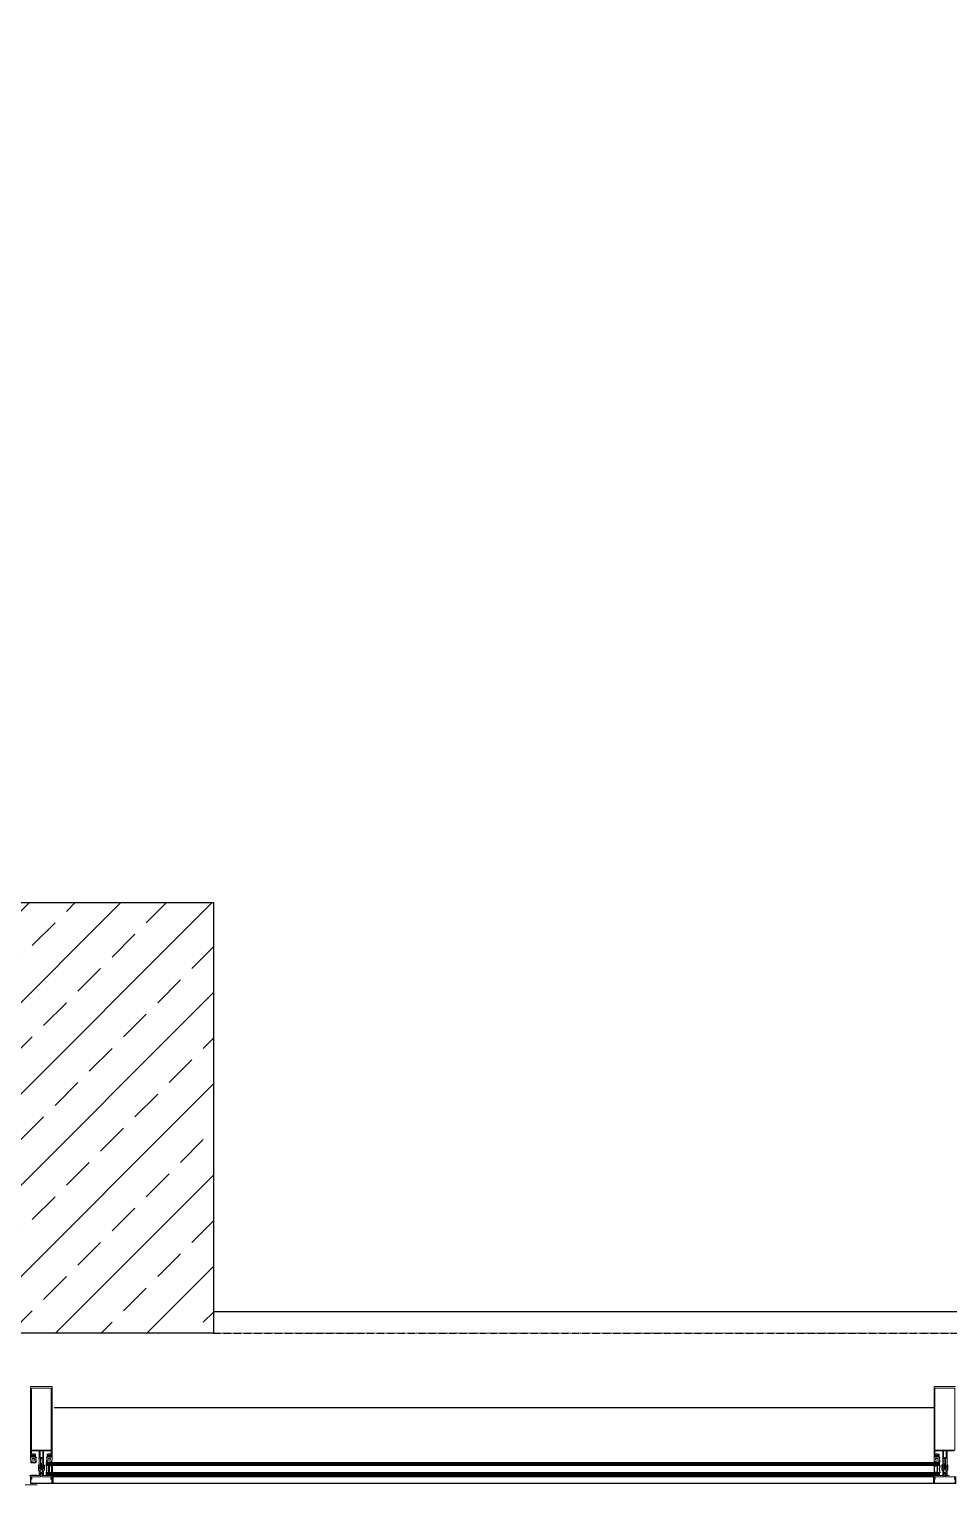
# Model space of a CAD drawing. Header units: metres. Extents: x -9891 to 773, y -8413 to 232.
# Drawn here: x -4241.3 to -4027.5, y -8413.4 to -8075.1 of the extents above; entities that cross this region are included whole.
import ezdxf

# ---------------------------------------------------------------- set-up
doc = ezdxf.new("R2010")
doc.units = ezdxf.units.M
doc.header["$LTSCALE"] = 0.01
doc.header["$MEASUREMENT"] = 0
doc.linetypes.add('DASHED2', pattern=[9.525, 6.35, -3.175])
doc.linetypes.add('HIDDEN', pattern=[9.525, 6.35, -3.175])
doc.layers.get('0').update_dxf_attribs({"color": 30, "lineweight": 0})
for name, color, linetype in [('AG-ELEV-02', 152, 'Continuous'), ('AG-Hidden', 9, 'HIDDEN'), ('CAM', 1, 'Continuous'), ('V-0_Hatch_Concrete', 252, 'Continuous'), ('V-2_Column', 160, 'Continuous')]:
    doc.layers.add(name, color=color, linetype=linetype)
doc.layers.add('AG-Profile_Aluminium', color=122, linetype='Continuous', lineweight=9)
doc.layers.add('SP2-Flooring', color=4, linetype='DASHED2', lineweight=9)

# ---------------------------------------------------------------- blocks, each defined once
blk = doc.blocks.new('150714_ARSA$0$KOLON 80X120')
at = {"layer": 'V-0_Hatch_Concrete'}
h = blk.add_hatch(dxfattribs=at)
h.set_pattern_fill('ANSI33', color=256, scale=60)
h.set_pattern_definition([(45, (-19036.79, -4512.143), (-10.606602, 10.606602), []), (45, (-19026.183, -4512.143), (-10.606602, 10.606602), [7.5, -3.75])])
h.paths.add_polyline_path([(0, 100), (80, 100), (80, 0), (0, 0)])
at = {"layer": 'V-2_Column'}
blk.add_lwpolyline([(0, 100), (80, 100), (80, 0), (0, 0), (0, 100)], dxfattribs=at)
blk = doc.blocks.new('Slab_9_1', base_point=(-85902.5, -46600))
at = {"layer": 'SP2-Flooring', "color": 209}
blk.add_lwpolyline([(-38980, -75100), (-38200, -75100), (-38200, -76100), (-33218.4, -76100), (-33218.4, -71000), (-33108.1, -71000), (-30850, -71000), (-30850, -67050), (-47400, -67050)], dxfattribs=at)
blk = doc.blocks.new('A$C33B82F70')
at = {"layer": 'AG-ELEV-02', "ltscale": 2.5}
for p, q in [((-33600, -8150), (-26000, -8150)), ((-31925, -8374.1), (-33970.4, -8374.1))]:
    blk.add_line(p, q, dxfattribs=at)
at = {"layer": 'AG-ELEV-02'}
for p, q in [((-31924, -8550), (-33976, -8550)), ((-31925.1, -8534.3), (-33974.9, -8534.3)), ((-33973.5, -8534.3), (-33973.5, -8550)), ((-31926.5, -8534.3), (-31926.5, -8550))]:
    blk.add_line(p, q, dxfattribs=at)
at = {"layer": 'AG-Hidden', "ltscale": 250}
blk.add_line((-33600, -8200), (-26000, -8200), dxfattribs=at)
at = {"layer": 'AG-Profile_Aluminium'}
blk.add_line((-34010, -8552.9), (-34037.5, -8552.9), dxfattribs=at)
for points in [[(-33984.2, -8487.7), (-33984.6, -8488.6, -0.280185), (-33985.1, -8488.8), (-33986.1, -8488.8, -0.414214), (-33986.6, -8488.3), (-33986.6, -8483.3, -0.414214), (-33985.1, -8481.8), (-33983.2, -8481.8), (-33983.2, -8481.3, -0.414214), (-33982.7, -8480.8), (-33979.7, -8480.8, -0.414214), (-33979.2, -8481.3), (-33979.2, -8481.8), (-33977, -8481.8), (-33977, -8475.3, 0.414214), (-33978.5, -8473.8), (-33995, -8473.8), (-33995, -8490.8), (-33994.4, -8490.8), (-33994.4, -8491.6, -0.414898), (-33994.6, -8491.8), (-33995, -8491.8), (-33995, -8509.8), (-33996, -8510.8), (-33997, -8510.8, -0.401727), (-33998.2, -8509.7), (-33997.7, -8509.4), (-33998.2, -8509.2), (-33998.2, -8508.3), (-33998.2, -8508.3), (-33997.7, -8508), (-33998.2, -8507.7), (-33998.2, -8506.9), (-33997.7, -8506.6), (-33998.2, -8506.3), (-33998.2, -8505.5), (-33997.7, -8505.2), (-33998.2, -8504.9), (-33998.2, -8504.1), (-33997.7, -8503.8), (-33998.2, -8503.5), (-33998.2, -8502.7), (-33997.7, -8502.4), (-33998.2, -8502.1), (-33998.2, -8501.3), (-33997.7, -8501), (-33998.2, -8500.7), (-33998.2, -8499.9), (-33997.7, -8499.6), (-33998.2, -8499.3), (-33998.2, -8498.4), (-33997.7, -8498.2), (-33998.2, -8497.9), (-33998.2, -8497), (-33997.7, -8496.7), (-33998.2, -8496.4), (-33998.2, -8495.6), (-33997.7, -8495.3), (-33998.2, -8495), (-33998.2, -8494.2), (-33997.7, -8493.9), (-33998.2, -8493.6), (-33998.2, -8493.2), (-33999.6, -8491.7, 0.414204), (-34000.3, -8491.7), (-34001.8, -8493.2), (-34001.8, -8494.3), (-34002.3, -8494.6), (-34001.8, -8494.9), (-34001.8, -8495.7), (-34002.3, -8496), (-34001.8, -8496.3), (-34001.8, -8497.2), (-34002.3, -8497.4), (-34001.8, -8497.7), (-34001.8, -8498.6), (-34002.3, -8498.9), (-34001.8, -8499.1), (-34001.8, -8500), (-34002.3, -8500.3), (-34001.8, -8500.6), (-34001.8, -8501.4), (-34002.3, -8501.7), (-34001.8, -8502), (-34001.8, -8502.8), (-34002.3, -8503.1), (-34001.8, -8503.4), (-34001.8, -8504.2), (-34002.3, -8504.5), (-34001.8, -8504.8), (-34001.8, -8505.6), (-34002.3, -8505.9), (-34001.8, -8506.2), (-34001.8, -8507), (-34002.3, -8507.3), (-34001.8, -8507.6), (-34001.8, -8508.5), (-34002.3, -8508.7), (-34001.8, -8509), (-34001.8, -8509.9), (-34002.3, -8510.2), (-34002, -8510.3, -0.259555), (-34003, -8510.8), (-34004, -8510.8), (-34005, -8509.8), (-34005, -8491.8), (-34005.4, -8491.8, -0.414214), (-34005.6, -8491.6), (-34005.6, -8490.8), (-34005, -8490.8), (-34005, -8473.8), (-34021.5, -8473.8, 0.414214), (-34023, -8475.3), (-34023, -8481.8), (-34020.8, -8481.8), (-34020.8, -8481.3, -0.414214), (-34020.3, -8480.8), (-34017.3, -8480.8, -0.414214), (-34016.8, -8481.3), (-34016.8, -8481.8), (-34014.9, -8481.8, -0.414214), (-34013.4, -8483.3), (-34013.4, -8488.3, -0.414214), (-34013.9, -8488.8), (-34014.9, -8488.8, -0.280185), (-34015.4, -8488.6), (-34015.8, -8487.7), (-34015.8, -8487.3), (-34014.6, -8487.3), (-34014.6, -8484.3, 0.414214), (-34015.1, -8483.8), (-34018.3, -8483.8), (-34018.8, -8483.3), (-34019.3, -8483.8), (-34022.5, -8483.8, 0.414214), (-34023, -8484.3), (-34023, -8487.3), (-34021.8, -8487.3), (-34021.8, -8487.7), (-34022.2, -8488.6, -0.280185), (-34022.7, -8488.8), (-34024.5, -8488.8, -0.414214), (-34025, -8488.3), (-34025, -8324.6, -0.414214), (-34024.5, -8324.1), (-33975.5, -8324.1, -0.400911), (-33975, -8324.6), (-33975, -8488.3, -0.414214), (-33975.5, -8488.8), (-33977.3, -8488.8, -0.280185), (-33977.8, -8488.6), (-33978.2, -8487.7), (-33978.2, -8487.3), (-33977, -8487.3), (-33977, -8484.3, 0.414214), (-33977.5, -8483.8), (-33980.7, -8483.8), (-33981.2, -8483.3), (-33981.7, -8483.8), (-33984.9, -8483.8, 0.414214), (-33985.4, -8484.3), (-33985.4, -8487.3), (-33984.2, -8487.3)], [(-33999.6, -8489.1, 0.414204), (-34000.3, -8489.1), (-34002.3, -8491.1, -0.668177), (-34003.1, -8490.7), (-34003.1, -8473.8), (-33996.8, -8473.8), (-33996.8, -8490.7, -0.668169), (-33997.7, -8491.1)], [(-31899.6, -8489.1, 0.414204), (-31900.3, -8489.1), (-31902.3, -8491.1, -0.668177), (-31903.1, -8490.7), (-31903.1, -8473.8), (-31896.8, -8473.8), (-31896.8, -8490.7, -0.668169), (-31897.7, -8491.1)], [(-33998.2, -8529.1), (-33998.2, -8529.5), (-33997.8, -8530.4, 0.280182), (-33997.3, -8530.6), (-33995.5, -8530.6, 0.414214), (-33995, -8530.1), (-33995, -8520.7, -0.198912), (-33994.4, -8519.3), (-33993.6, -8518.4, 0.198912), (-33993, -8517), (-33993, -8507.1, 0.414214), (-33993.5, -8506.6), (-33994.3, -8506.6, 0.414214), (-33994.8, -8507.1), (-33994.8, -8515.4, -0.414156), (-33995.3, -8515.9), (-33998.7, -8515.9, -0.414272), (-33999.2, -8515.4), (-33999.2, -8514.4, -0.414214), (-33999.1, -8514.3), (-33998.8, -8514.3, -0.244698), (-33998.7, -8514.3), (-33998.1, -8515.3, 0.414214), (-33997.8, -8515.3), (-33997.4, -8515.1), (-33998.4, -8513.8, 0.244698), (-33998.6, -8513.7), (-33998.9, -8513.7, -0.414214), (-33999.2, -8513.4), (-33999.2, -8512.1, -0.414214), (-33999.1, -8512), (-33998.8, -8512, -0.244698), (-33998.7, -8512.1), (-33998.1, -8513.1, 0.414214), (-33997.8, -8513.1), (-33997.4, -8512.9), (-33998.4, -8511.6, 0.244698), (-33998.6, -8511.4), (-33998.9, -8511.4, -0.414214), (-33999.2, -8511.1), (-33999.2, -8509.9, -0.414214), (-33999.1, -8509.8), (-33998.8, -8509.8, -0.244698), (-33998.7, -8509.8), (-33998.1, -8510.8, 0.414214), (-33997.8, -8510.9), (-33997.4, -8510.7), (-33998.4, -8509.3, 0.244698), (-33998.6, -8509.2), (-33998.9, -8509.2, -0.414214), (-33999.2, -8508.9), (-33999.2, -8507.7, -0.414214), (-33999.1, -8507.6), (-33998.8, -8507.6, -0.244698), (-33998.7, -8507.6), (-33998.1, -8508.6, 0.414214), (-33997.8, -8508.7), (-33997.4, -8508.4), (-33998.4, -8507.1, 0.244698), (-33998.6, -8507), (-33998.9, -8507, -0.414214), (-33999.2, -8506.7), (-33999.2, -8505.4, -0.414214), (-33999.1, -8505.3), (-33999, -8505.3, -0.244698), (-33998.9, -8505.4), (-33998.1, -8506.6, 0.414214), (-33997.8, -8506.6), (-33997.4, -8506.4), (-33999.1, -8504.1, 0), (-33999.1, -8504.1, 0.244698), (-33999.9, -8503.6), (-34000.1, -8503.6, 0.244698), (-34001, -8504.1), (-34002.6, -8506.4), (-34002.2, -8506.6, 0.414214), (-34002, -8506.6), (-34001.1, -8505.4, -0.244698), (-34001.1, -8505.3), (-34000.9, -8505.3, -0.414214), (-34000.8, -8505.4), (-34000.8, -8506.7, -0.414214), (-34001.1, -8507), (-34001.4, -8507, 0.244698), (-34001.6, -8507.1), (-34002.6, -8508.4), (-34002.2, -8508.7, 0.414214), (-34002, -8508.6), (-34001.3, -8507.6, -0.244698), (-34001.2, -8507.6), (-34000.9, -8507.6, -0.414214), (-34000.8, -8507.7), (-34000.8, -8508.9, -0.414214), (-34001.1, -8509.2), (-34001.4, -8509.2, 0.244698), (-34001.6, -8509.3), (-34002.6, -8510.7), (-34002.2, -8510.9, 0.414214), (-34002, -8510.8), (-34001.3, -8509.8, -0.244698), (-34001.2, -8509.8), (-34000.9, -8509.8, -0.414214), (-34000.8, -8509.9), (-34000.8, -8511.1, -0.414214), (-34001.1, -8511.4), (-34001.4, -8511.4, 0.244698), (-34001.6, -8511.6), (-34002.6, -8512.9), (-34002.2, -8513.1, 0.414214), (-34002, -8513.1), (-34001.3, -8512.1, -0.244698), (-34001.2, -8512), (-34000.9, -8512, -0.414214), (-34000.8, -8512.1), (-34000.8, -8513.4, -0.414214), (-34001.1, -8513.7), (-34001.4, -8513.7, 0.244698), (-34001.6, -8513.8), (-34002.6, -8515.1), (-34002.2, -8515.3, 0.414214), (-34002, -8515.3), (-34001.3, -8514.3, -0.244698), (-34001.2, -8514.3), (-34000.9, -8514.3, -0.414214), (-34000.8, -8514.4), (-34000.8, -8515.4, -0.414214), (-34001.3, -8515.9), (-34004.7, -8515.9, -0.414214), (-34005.2, -8515.4), (-34005.2, -8507.1, 0.414214), (-34005.7, -8506.6), (-34006.5, -8506.6, 0.414214), (-34007, -8507.1), (-34007, -8517, 0.198912), (-34006.4, -8518.4), (-34005.6, -8519.3, -0.198912), (-34005, -8520.7), (-34005, -8530.1, 0.414214), (-34004.5, -8530.6), (-34002.7, -8530.6, 0.280182), (-34002.2, -8530.4), (-34001.8, -8529.5), (-34001.8, -8529.1), (-34003, -8529.1), (-34003, -8526.1, -0.414214), (-34002.5, -8525.6), (-34000.5, -8525.6), (-34000, -8525.1), (-33999.5, -8525.6), (-33997.5, -8525.6, -0.414214), (-33997, -8526.1), (-33997, -8529.1)], [(-31898.2, -8529.1), (-31898.2, -8529.5), (-31897.8, -8530.4, 0.280182), (-31897.3, -8530.6), (-31895.5, -8530.6, 0.414214), (-31895, -8530.1), (-31895, -8520.7, -0.198912), (-31894.4, -8519.3), (-31893.6, -8518.4, 0.198912), (-31893, -8517), (-31893, -8507.1, 0.414214), (-31893.5, -8506.6), (-31894.3, -8506.6, 0.414214), (-31894.8, -8507.1), (-31894.8, -8515.4, -0.414156), (-31895.3, -8515.9), (-31898.7, -8515.9, -0.414272), (-31899.2, -8515.4), (-31899.2, -8514.4, -0.414214), (-31899.1, -8514.3), (-31898.8, -8514.3, -0.244698), (-31898.7, -8514.3), (-31898.1, -8515.3, 0.414214), (-31897.8, -8515.3), (-31897.4, -8515.1), (-31898.4, -8513.8, 0.244698), (-31898.6, -8513.7), (-31898.9, -8513.7, -0.414214), (-31899.2, -8513.4), (-31899.2, -8512.1, -0.414214), (-31899.1, -8512), (-31898.8, -8512, -0.244698), (-31898.7, -8512.1), (-31898.1, -8513.1, 0.414214), (-31897.8, -8513.1), (-31897.4, -8512.9), (-31898.4, -8511.6, 0.244698), (-31898.6, -8511.4), (-31898.9, -8511.4, -0.414214), (-31899.2, -8511.1), (-31899.2, -8509.9, -0.414214), (-31899.1, -8509.8), (-31898.8, -8509.8, -0.244698), (-31898.7, -8509.8), (-31898.1, -8510.8, 0.414214), (-31897.8, -8510.9), (-31897.4, -8510.7), (-31898.4, -8509.3, 0.244698), (-31898.6, -8509.2), (-31898.9, -8509.2, -0.414214), (-31899.2, -8508.9), (-31899.2, -8507.7, -0.414214), (-31899.1, -8507.6), (-31898.8, -8507.6, -0.244698), (-31898.7, -8507.6), (-31898.1, -8508.6, 0.414214), (-31897.8, -8508.7), (-31897.4, -8508.4), (-31898.4, -8507.1, 0.244698), (-31898.6, -8507), (-31898.9, -8507, -0.414214), (-31899.2, -8506.7), (-31899.2, -8505.4, -0.414214), (-31899.1, -8505.3), (-31899, -8505.3, -0.244698), (-31898.9, -8505.4), (-31898.1, -8506.6, 0.414214), (-31897.8, -8506.6), (-31897.4, -8506.4), (-31899.1, -8504.1, 0), (-31899.1, -8504.1, 0.244698), (-31899.9, -8503.6), (-31900.1, -8503.6, 0.244698), (-31901, -8504.1), (-31902.6, -8506.4), (-31902.2, -8506.6, 0.414214), (-31902, -8506.6), (-31901.1, -8505.4, -0.244698), (-31901.1, -8505.3), (-31900.9, -8505.3, -0.414214), (-31900.8, -8505.4), (-31900.8, -8506.7, -0.414214), (-31901.1, -8507), (-31901.4, -8507, 0.244698), (-31901.6, -8507.1), (-31902.6, -8508.4), (-31902.2, -8508.7, 0.414214), (-31902, -8508.6), (-31901.3, -8507.6, -0.244698), (-31901.2, -8507.6), (-31900.9, -8507.6, -0.414214), (-31900.8, -8507.7), (-31900.8, -8508.9, -0.414214), (-31901.1, -8509.2), (-31901.4, -8509.2, 0.244698), (-31901.6, -8509.3), (-31902.6, -8510.7), (-31902.2, -8510.9, 0.414214), (-31902, -8510.8), (-31901.3, -8509.8, -0.244698), (-31901.2, -8509.8), (-31900.9, -8509.8, -0.414214), (-31900.8, -8509.9), (-31900.8, -8511.1, -0.414214), (-31901.1, -8511.4), (-31901.4, -8511.4, 0.244698), (-31901.6, -8511.6), (-31902.6, -8512.9), (-31902.2, -8513.1, 0.414214), (-31902, -8513.1), (-31901.3, -8512.1, -0.244698), (-31901.2, -8512), (-31900.9, -8512, -0.414214), (-31900.8, -8512.1), (-31900.8, -8513.4, -0.414214), (-31901.1, -8513.7), (-31901.4, -8513.7, 0.244698), (-31901.6, -8513.8), (-31902.6, -8515.1), (-31902.2, -8515.3, 0.414214), (-31902, -8515.3), (-31901.3, -8514.3, -0.244698), (-31901.2, -8514.3), (-31900.9, -8514.3, -0.414214), (-31900.8, -8514.4), (-31900.8, -8515.4, -0.414214), (-31901.3, -8515.9), (-31904.7, -8515.9, -0.414214), (-31905.2, -8515.4), (-31905.2, -8507.1, 0.414214), (-31905.7, -8506.6), (-31906.5, -8506.6, 0.414214), (-31907, -8507.1), (-31907, -8517, 0.198912), (-31906.4, -8518.4), (-31905.6, -8519.3, -0.198912), (-31905, -8520.7), (-31905, -8530.1, 0.414214), (-31904.5, -8530.6), (-31902.7, -8530.6, 0.280182), (-31902.2, -8530.4), (-31901.8, -8529.5), (-31901.8, -8529.1), (-31903, -8529.1), (-31903, -8526.1, -0.414214), (-31902.5, -8525.6), (-31900.5, -8525.6), (-31900, -8525.1), (-31899.5, -8525.6), (-31897.5, -8525.6, -0.414214), (-31897, -8526.1), (-31897, -8529.1)], [(-34000, -8548.7), (-33976, -8548.7, 0.415475), (-33975.8, -8548.5), (-33975.8, -8540.6), (-33977.2, -8539.5, -0.734294), (-33975.8, -8536.3, 0.180054), (-33975.2, -8536.1), (-33975.2, -8534.7, -1.029401), (-33974.5, -8534.7), (-33974.5, -8548.5, -0.414214), (-33976, -8550), (-34024, -8550, -0.414214), (-34025.5, -8548.5), (-34025.5, -8534.7, -1.029594), (-34024.8, -8534.7), (-34024.8, -8536.1, 0.18004), (-34024.2, -8536.3, -0.734976), (-34022.8, -8539.5), (-34024.2, -8540.6), (-34024.2, -8548.5, 0.415536), (-34024, -8548.7)], [(-31900, -8548.7), (-31876, -8548.7, 0.415475), (-31875.8, -8548.5), (-31875.8, -8540.6), (-31877.2, -8539.5, -0.734294), (-31875.8, -8536.3, 0.180054), (-31875.2, -8536.1), (-31875.2, -8534.7, -1.029401), (-31874.5, -8534.7), (-31874.5, -8548.5, -0.414214), (-31876, -8550), (-31924, -8550, -0.414214), (-31925.5, -8548.5), (-31925.5, -8534.7, -1.029594), (-31924.8, -8534.7), (-31924.8, -8536.1, 0.18004), (-31924.2, -8536.3, -0.734976), (-31922.8, -8539.5), (-31924.2, -8540.6), (-31924.2, -8548.5, 0.415536), (-31924, -8548.7)]]:
    blk.add_lwpolyline(points, format="xyb", close=True, dxfattribs=at)
for points in [[(-33976.8, -8472), (-34023.1, -8472), (-34023.1, -8328.1), (-33976.8, -8328.1)], [(-31876.8, -8472), (-31923.1, -8472), (-31923.1, -8328.1), (-31876.8, -8328.1)], [(-34003, -8523.6), (-33997, -8523.6), (-33997, -8517.8), (-34003, -8517.8)], [(-31903, -8523.6), (-31897, -8523.6), (-31897, -8517.8), (-31903, -8517.8)]]:
    blk.add_lwpolyline(points, close=True, dxfattribs=at)
blk.add_lwpolyline([(-31878.5, -8473.8), (-31895, -8473.8), (-31895, -8490.8), (-31894.4, -8490.8), (-31894.4, -8491.6, -0.414898), (-31894.6, -8491.8), (-31895, -8491.8), (-31895, -8509.8), (-31896, -8510.8), (-31897, -8510.8, -0.401727), (-31898.2, -8509.7), (-31897.7, -8509.4), (-31898.2, -8509.2), (-31898.2, -8508.3), (-31898.2, -8508.3), (-31897.7, -8508), (-31898.2, -8507.7), (-31898.2, -8506.9), (-31897.7, -8506.6), (-31898.2, -8506.3), (-31898.2, -8505.5), (-31897.7, -8505.2), (-31898.2, -8504.9), (-31898.2, -8504.1), (-31897.7, -8503.8), (-31898.2, -8503.5), (-31898.2, -8502.7), (-31897.7, -8502.4), (-31898.2, -8502.1), (-31898.2, -8501.3), (-31897.7, -8501), (-31898.2, -8500.7), (-31898.2, -8499.9), (-31897.7, -8499.6), (-31898.2, -8499.3), (-31898.2, -8498.4), (-31897.7, -8498.2), (-31898.2, -8497.9), (-31898.2, -8497), (-31897.7, -8496.7), (-31898.2, -8496.4), (-31898.2, -8495.6), (-31897.7, -8495.3), (-31898.2, -8495), (-31898.2, -8494.2), (-31897.7, -8493.9), (-31898.2, -8493.6), (-31898.2, -8493.2), (-31899.6, -8491.7, 0.414204), (-31900.3, -8491.7), (-31901.8, -8493.2), (-31901.8, -8494.3), (-31902.3, -8494.6), (-31901.8, -8494.9), (-31901.8, -8495.7), (-31902.3, -8496), (-31901.8, -8496.3), (-31901.8, -8497.2), (-31902.3, -8497.4), (-31901.8, -8497.7), (-31901.8, -8498.6), (-31902.3, -8498.9), (-31901.8, -8499.1), (-31901.8, -8500), (-31902.3, -8500.3), (-31901.8, -8500.6), (-31901.8, -8501.4), (-31902.3, -8501.7), (-31901.8, -8502), (-31901.8, -8502.8), (-31902.3, -8503.1), (-31901.8, -8503.4), (-31901.8, -8504.2), (-31902.3, -8504.5), (-31901.8, -8504.8), (-31901.8, -8505.6), (-31902.3, -8505.9), (-31901.8, -8506.2), (-31901.8, -8507), (-31902.3, -8507.3), (-31901.8, -8507.6), (-31901.8, -8508.5), (-31902.3, -8508.7), (-31901.8, -8509), (-31901.8, -8509.9), (-31902.3, -8510.2), (-31902, -8510.3, -0.259555), (-31903, -8510.8), (-31904, -8510.8), (-31905, -8509.8), (-31905, -8491.8), (-31905.4, -8491.8, -0.414214), (-31905.6, -8491.6), (-31905.6, -8490.8), (-31905, -8490.8), (-31905, -8473.8), (-31921.5, -8473.8, 0.414214), (-31923, -8475.3), (-31923, -8481.8), (-31920.8, -8481.8), (-31920.8, -8481.3, -0.414214), (-31920.3, -8480.8), (-31917.3, -8480.8, -0.414214), (-31916.8, -8481.3), (-31916.8, -8481.8), (-31914.9, -8481.8, -0.414214), (-31913.4, -8483.3), (-31913.4, -8488.3, -0.414214), (-31913.9, -8488.8), (-31914.9, -8488.8, -0.280185), (-31915.4, -8488.6), (-31915.8, -8487.7), (-31915.8, -8487.3), (-31914.6, -8487.3), (-31914.6, -8484.3, 0.414214), (-31915.1, -8483.8), (-31918.3, -8483.8), (-31918.8, -8483.3), (-31919.3, -8483.8), (-31922.5, -8483.8, 0.414214), (-31923, -8484.3), (-31923, -8487.3), (-31921.8, -8487.3), (-31921.8, -8487.7), (-31922.2, -8488.6, -0.280185), (-31922.7, -8488.8), (-31924.5, -8488.8, -0.414214), (-31925, -8488.3), (-31925, -8324.6, -0.414214), (-31924.5, -8324.1), (-31875.5, -8324.1, -0.400911)], format="xyb", dxfattribs=at)
at = {"layer": 'AG-Profile_Aluminium', "color": 9}
for points in [[(-34014.9, -8501.9, 0.433199), (-34011.7, -8498.9), (-34012.6, -8490.1, -0.414214), (-34012.3, -8489.8), (-34011.9, -8489.8, 0.414214), (-34011.6, -8489.5), (-34011.6, -8489.1, 0.414214), (-34011.9, -8488.8), (-34014.9, -8488.8, -0.414214), (-34015.9, -8487.8), (-34015.9, -8486.5), (-34014.9, -8486.5), (-34014.9, -8486, 0.384615), (-34022.7, -8486), (-34022.7, -8486.5), (-34021.6, -8486.5), (-34021.6, -8487.8, -0.414214), (-34022.6, -8488.8), (-34025, -8488.8), (-34024.7, -8500.5, 0.213288), (-34023.3, -8501.8, -0.005109)], [(-34017.4, -8485.7, 0.142901), (-34020.1, -8485.7), (-34020.1, -8488.5, 0.414214), (-34019.8, -8488.8), (-34017.7, -8488.8, 0.414214), (-34017.4, -8488.5)], [(-33985.1, -8501.9, -0.433199), (-33988.3, -8498.9), (-33987.4, -8490.1, 0.414214), (-33987.7, -8489.8), (-33988.1, -8489.8, -0.414214), (-33988.4, -8489.5), (-33988.4, -8489.1, -0.414214), (-33988.1, -8488.8), (-33985.1, -8488.8, 0.414214), (-33984.1, -8487.8), (-33984.1, -8486.5), (-33985.1, -8486.5), (-33985.1, -8486, -0.384615), (-33977.3, -8486), (-33977.3, -8486.5), (-33978.4, -8486.5), (-33978.4, -8487.8, 0.414214), (-33977.4, -8488.8), (-33975, -8488.8), (-33975.3, -8500.5, -0.213288), (-33976.7, -8501.8, 0.005109)], [(-33982.6, -8485.7, -0.142901), (-33979.9, -8485.7), (-33979.9, -8488.5, -0.414214), (-33980.2, -8488.8), (-33982.3, -8488.8, -0.414214), (-33982.6, -8488.5)], [(-31914.9, -8501.9, 0.433199), (-31911.7, -8498.9), (-31912.6, -8490.1, -0.414214), (-31912.3, -8489.8), (-31911.9, -8489.8, 0.414214), (-31911.6, -8489.5), (-31911.6, -8489.1, 0.414214), (-31911.9, -8488.8), (-31914.9, -8488.8, -0.414214), (-31915.9, -8487.8), (-31915.9, -8486.5), (-31914.9, -8486.5), (-31914.9, -8486, 0.384615), (-31922.7, -8486), (-31922.7, -8486.5), (-31921.6, -8486.5), (-31921.6, -8487.8, -0.414214), (-31922.6, -8488.8), (-31925, -8488.8), (-31924.7, -8500.5, 0.213288), (-31923.3, -8501.8, -0.005109)], [(-31917.4, -8485.7, 0.142901), (-31920.1, -8485.7), (-31920.1, -8488.5, 0.414214), (-31919.8, -8488.8), (-31917.7, -8488.8, 0.414214), (-31917.4, -8488.5)], [(-34023.5, -8498.8), (-34023, -8498.8), (-34022.9, -8498.3), (-34014.7, -8497.4), (-34014.6, -8497.8), (-34014.1, -8497.8), (-34013.2, -8498.9, -0.436697), (-34015.4, -8500.9, 0.010178), (-34023.4, -8500.7, -0.26621), (-34023.7, -8500.2), (-34024, -8499.3, -0.414214)], [(-34015.7, -8495, 0.425894), (-34015.2, -8494.4), (-34015.6, -8492.3, 0.3686), (-34016.1, -8491.8), (-34021, -8491.8, 0.375315), (-34021.5, -8492.3), (-34021.9, -8495.1, 0.490444), (-34021.4, -8495.6)], [(-33976.5, -8498.8), (-33977, -8498.8), (-33977.1, -8498.3), (-33985.3, -8497.4), (-33985.4, -8497.8), (-33985.9, -8497.8), (-33986.8, -8498.9, 0.436697), (-33984.6, -8500.9, -0.010178), (-33976.6, -8500.7, 0.26621), (-33976.3, -8500.2), (-33976, -8499.3, 0.414214)], [(-33984.3, -8495, -0.425894), (-33984.8, -8494.4), (-33984.4, -8492.3, -0.3686), (-33983.9, -8491.8), (-33979, -8491.8, -0.375315), (-33978.5, -8492.3), (-33978.1, -8495.1, -0.490444), (-33978.6, -8495.6)], [(-31923.5, -8498.8), (-31923, -8498.8), (-31922.9, -8498.3), (-31914.7, -8497.4), (-31914.6, -8497.8), (-31914.1, -8497.8), (-31913.2, -8498.9, -0.436697), (-31915.4, -8500.9, 0.010178), (-31923.4, -8500.7, -0.26621), (-31923.7, -8500.2), (-31924, -8499.3, -0.414214)], [(-31915.7, -8495, 0.425894), (-31915.2, -8494.4), (-31915.6, -8492.3, 0.3686), (-31916.1, -8491.8), (-31921, -8491.8, 0.375315), (-31921.5, -8492.3), (-31921.9, -8495.1, 0.490444), (-31921.4, -8495.6)], [(-33986.4, -8530.5), (-33986.8, -8531.4), (-33987.7, -8531.4), (-33987.4, -8530.5, 0.834458), (-33987.9, -8530.5), (-33988.3, -8531.4), (-33989.2, -8531.4), (-33988.9, -8530.5, 0.834458), (-33989.4, -8530.5), (-33989.8, -8531.4), (-33990.7, -8531.4), (-33990.8, -8531.1, 0.363249), (-33991, -8530.9), (-33997.4, -8530.9, -0.414214), (-33998.4, -8529.9), (-33998.4, -8529.1), (-33997.3, -8529.1), (-33997.3, -8528.6, 0.543452), (-34002.7, -8528.6), (-34002.7, -8529.1), (-34001.7, -8529.1), (-34001.7, -8529.9, -0.414214), (-34002.7, -8530.9), (-34009, -8530.9, 0.363249), (-34009.3, -8531.1), (-34009.3, -8531.4), (-34010.2, -8531.4), (-34010.8, -8530.6, 0.834458), (-34011.3, -8530.6), (-34010.8, -8531.4), (-34011.7, -8531.4), (-34012.3, -8530.6, 0.834458), (-34012.8, -8530.6), (-34012.3, -8531.4), (-34013.2, -8531.4), (-34013.8, -8530.6, 0.834458), (-34014.3, -8530.6), (-34013.8, -8531.4), (-34014.7, -8531.4), (-34015.3, -8530.6, 0.834458), (-34015.8, -8530.6), (-34015.3, -8531.4), (-34016.2, -8531.4), (-34016.8, -8530.6, 0.834458), (-34017.3, -8530.6), (-34016.8, -8531.4), (-34017.7, -8531.4), (-34018.3, -8530.6, 0.834458), (-34018.8, -8530.6), (-34018.3, -8531.4), (-34019.2, -8531.4), (-34019.8, -8530.6, 0.834458), (-34020.3, -8530.6), (-34019.8, -8531.4), (-34020.7, -8531.4), (-34021.3, -8530.6, 0.834458), (-34021.8, -8530.6), (-34021.3, -8531.4), (-34022.2, -8531.4), (-34022.8, -8530.6, 0.834458), (-34023.3, -8530.6), (-34022.8, -8531.4), (-34023.7, -8531.4), (-34024.3, -8530.6, 0.833224), (-34024.8, -8530.6), (-34024.8, -8530.7, -0.121295), (-34024.5, -8531.5, -0.083975), (-34026.7, -8530.4, 0.853065), (-34026.9, -8530.8, -0.075674), (-34025.1, -8533.1, 0.344474), (-34024.1, -8533.9), (-34002.2, -8533.9, 0.253164), (-34001.4, -8533.4, -0.541002), (-33998.6, -8533.4, 0.253164), (-33997.8, -8533.9), (-33975.9, -8533.9, 0.344474), (-33974.9, -8533.1, -0.075525), (-33973.2, -8530.8, 0.853065), (-33973.5, -8530.4, -0.085692), (-33975.5, -8531.5, -0.114183), (-33975.3, -8530.6), (-33975.4, -8530.5, 0.833224), (-33975.9, -8530.5), (-33976.3, -8531.4), (-33977.2, -8531.4), (-33976.9, -8530.5, 0.834458), (-33977.4, -8530.5), (-33977.8, -8531.4), (-33978.7, -8531.4), (-33978.4, -8530.5, 0.834458), (-33978.9, -8530.5), (-33979.3, -8531.4), (-33980.2, -8531.4), (-33979.9, -8530.5, 0.834458), (-33980.4, -8530.5), (-33980.8, -8531.4), (-33981.7, -8531.4), (-33981.4, -8530.5, 0.834458), (-33981.9, -8530.5), (-33982.3, -8531.4), (-33983.2, -8531.4), (-33982.9, -8530.5, 0.834458), (-33983.4, -8530.5), (-33983.8, -8531.4), (-33984.7, -8531.4), (-33984.4, -8530.5, 0.834458), (-33984.9, -8530.5), (-33985.3, -8531.4), (-33986.2, -8531.4), (-33985.9, -8530.5, 0.834458)]]:
    blk.add_lwpolyline(points, format="xyb", close=True, dxfattribs=at)
blk.add_lwpolyline([(-31889.8, -8531.4), (-31890.7, -8531.4), (-31890.8, -8531.1, 0.363249), (-31891, -8530.9), (-31897.4, -8530.9, -0.414214), (-31898.4, -8529.9), (-31898.4, -8529.1), (-31897.3, -8529.1), (-31897.3, -8528.6, 0.543452), (-31902.7, -8528.6), (-31902.7, -8529.1), (-31901.7, -8529.1), (-31901.7, -8529.9, -0.414214), (-31902.7, -8530.9), (-31909, -8530.9, 0.363249), (-31909.3, -8531.1), (-31909.3, -8531.4), (-31910.2, -8531.4), (-31910.8, -8530.6, 0.834458), (-31911.3, -8530.6), (-31910.8, -8531.4), (-31911.7, -8531.4), (-31912.3, -8530.6, 0.834458), (-31912.8, -8530.6), (-31912.3, -8531.4), (-31913.2, -8531.4), (-31913.8, -8530.6, 0.834458), (-31914.3, -8530.6), (-31913.8, -8531.4), (-31914.7, -8531.4), (-31915.3, -8530.6, 0.834458), (-31915.8, -8530.6), (-31915.3, -8531.4), (-31916.2, -8531.4), (-31916.8, -8530.6, 0.834458), (-31917.3, -8530.6), (-31916.8, -8531.4), (-31917.7, -8531.4), (-31918.3, -8530.6, 0.834458), (-31918.8, -8530.6), (-31918.3, -8531.4), (-31919.2, -8531.4), (-31919.8, -8530.6, 0.834458), (-31920.3, -8530.6), (-31919.8, -8531.4), (-31920.7, -8531.4), (-31921.3, -8530.6, 0.834458), (-31921.8, -8530.6), (-31921.3, -8531.4), (-31922.2, -8531.4), (-31922.8, -8530.6, 0.834458), (-31923.3, -8530.6), (-31922.8, -8531.4), (-31923.7, -8531.4), (-31924.3, -8530.6, 0.833224), (-31924.8, -8530.6), (-31924.8, -8530.7, -0.121295), (-31924.5, -8531.5, -0.083975), (-31926.7, -8530.4, 0.853065), (-31926.9, -8530.8, -0.075674), (-31925.1, -8533.1, 0.344474), (-31924.1, -8533.9), (-31902.2, -8533.9, 0.253164), (-31901.4, -8533.4, -0.541002), (-31898.6, -8533.4, 0.253164), (-31897.8, -8533.9), (-31875.9, -8533.9, 0.344474)], format="xyb", dxfattribs=at)
at = {"layer": 'CAM'}
for p, q in [((-31912.1, -8501.8), (-33987.9, -8501.8)), ((-33987.9, -8507.8), (-33987.9, -8501.8)), ((-31912.1, -8503.8), (-33987.9, -8503.8)), ((-31912.1, -8505.8), (-33987.9, -8505.8)), ((-31912.1, -8507.8), (-33987.9, -8507.8)), ((-31912.1, -8507.8), (-31912.1, -8501.8)), ((-31912.1, -8524.8), (-33987.9, -8524.8)), ((-33987.9, -8530.8), (-33987.9, -8524.8)), ((-31912.1, -8526.8), (-33987.9, -8526.8)), ((-31912.1, -8528.8), (-33987.9, -8528.8)), ((-31912.1, -8530.8), (-33987.9, -8530.8)), ((-31912.1, -8530.8), (-31912.1, -8524.8))]:
    blk.add_line(p, q, dxfattribs=at)
for points in [[(-33975.2, -8507.8), (-33975.2, -8524.8), (-33980.9, -8524.8), (-33982.9, -8522.8), (-33982.9, -8509.8), (-33980.9, -8507.8)], [(-33975.9, -8508.5), (-33980.6, -8508.5), (-33982.2, -8510.1), (-33982.2, -8522.6), (-33980.6, -8524.1), (-33975.9, -8524.1)], [(-31924.8, -8507.8), (-31924.8, -8524.8), (-31919.1, -8524.8), (-31917.1, -8522.8), (-31917.1, -8509.8), (-31919.1, -8507.8)], [(-31924.1, -8508.5), (-31919.4, -8508.5), (-31917.8, -8510.1), (-31917.8, -8522.6), (-31919.4, -8524.1), (-31924.1, -8524.1)]]:
    blk.add_lwpolyline(points, close=True, dxfattribs=at)
for centre, start, end in [((-34027.2, -8516.3), 347.7895, 12.2105), ((-31872.8, -8516.3), 167.7895, 192.2105)]:
    blk.add_arc(centre, 40.2, start, end, dxfattribs=at)

msp = doc.modelspace()

# ---------------------------------------------------------------- block references
at = {"xscale": 0.1, "yscale": 0.1, "zscale": 0.1}
msp.add_blockref('A$C33B82F70', (-838.44, -7558.09), dxfattribs=at)
at = {"layer": 'SP2-Flooring', "color": 7, "linetype": 'Continuous', "lineweight": 20, "xscale": 0.1, "yscale": 0.1, "zscale": 0.1}
msp.add_blockref('Slab_9_1', (-8968.69, -5428.09), dxfattribs=at)
at = {"layer": 'V-2_Column'}
msp.add_blockref('150714_ARSA$0$KOLON 80X120', (-4278.44, -8378.09), dxfattribs=at)

doc.saveas('drawing.dxf')
